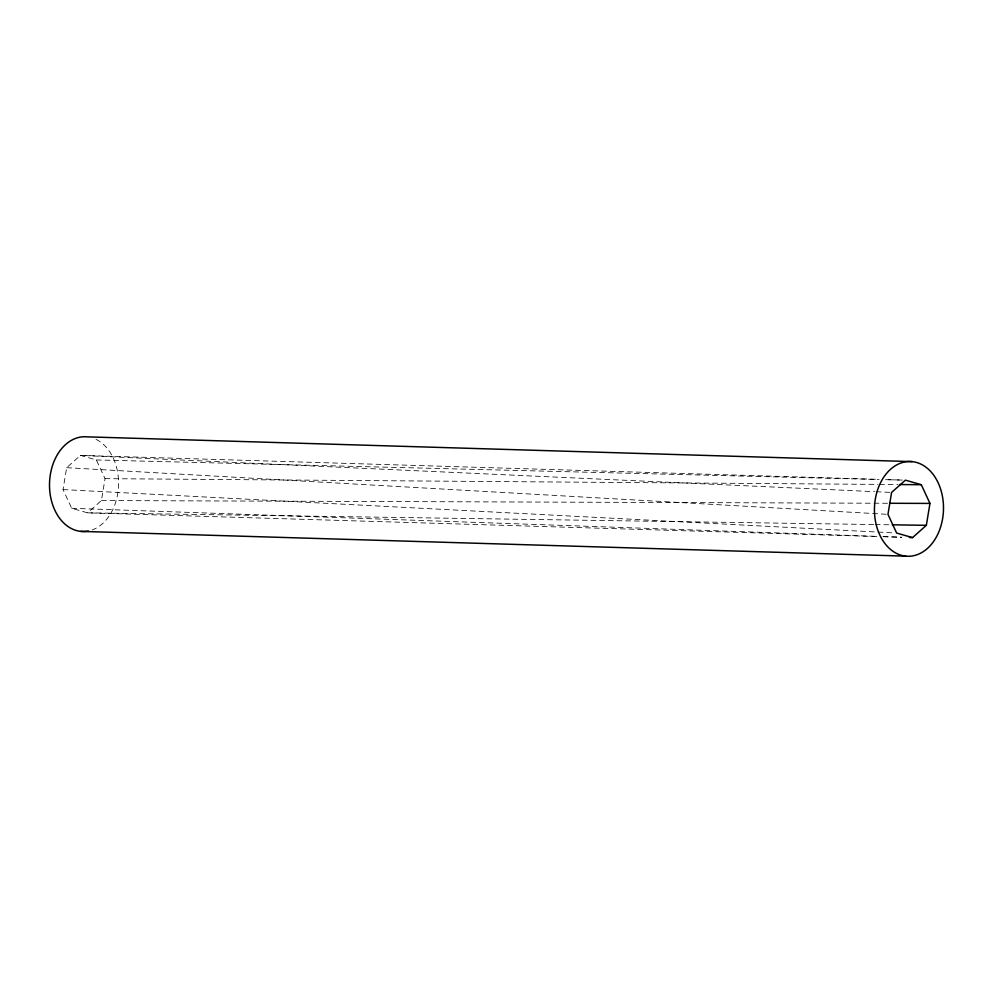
<?xml version="1.0" encoding="UTF-8"?>
<svg xmlns="http://www.w3.org/2000/svg" width="993" height="993" viewBox="0 0 993 993"><rect width="100%" height="100%" fill="white"/><g stroke="black" fill="none" stroke-linecap="round" stroke-linejoin="round"><path stroke-width="0.74" stroke-dasharray="4.96 3.72" d="M876.881 536.53L87.607 512.847L71.707 508.292L63.031 489.586L66.655 467.678L80.458 455.39L879.028 479.371M873.641 524.54L87.607 512.847L101.41 500.559L105.035 478.651L96.346 459.945L80.458 455.39L874.56 491.659M101.41 500.559L888.152 503.265M105.035 478.651L877.924 484.385M879.463 484.398L898.057 484.534M875.193 524.565L890.696 524.8M96.346 459.945L879.041 479.495M883.087 536.716L901.694 537.275M71.707 508.292L876.931 536.369M883.125 536.58L901.706 537.225M876.111 491.734L890.038 492.367M63.031 489.586L876.546 532.012M878.085 532.087L895.103 532.98M66.655 467.678L886.414 514.262M96.023 439.365A47.403 34.519 -88.3 0 1 118.515 485.838A47.403 34.519 -88.3 0 1 92.349 529.89M902.289 480.078L885.235 479.656L902.289 480.066"/><path stroke-width="1.49" d="M926.345 525.322L929.969 503.414L921.293 484.708L905.393 480.153L891.59 492.441L887.965 514.349L896.654 533.055L912.542 537.61L926.345 525.322L892.248 524.813M889.703 503.277L929.969 503.414M899.608 484.547L921.293 484.708M912.17 461.621A47.403 34.519 -88.3 0 0 877.589 529.492A47.403 34.519 -88.3 0 0 937.144 535.537A47.403 34.519 -88.3 0 0 912.17 461.621L87.235 436.858A47.403 34.519 -88.3 0 0 49.501 485.8A47.403 34.519 -88.3 0 0 88.352 531.019M80.83 531.379L905.765 556.142M909.451 537.498L912.542 537.61"/></g></svg>
